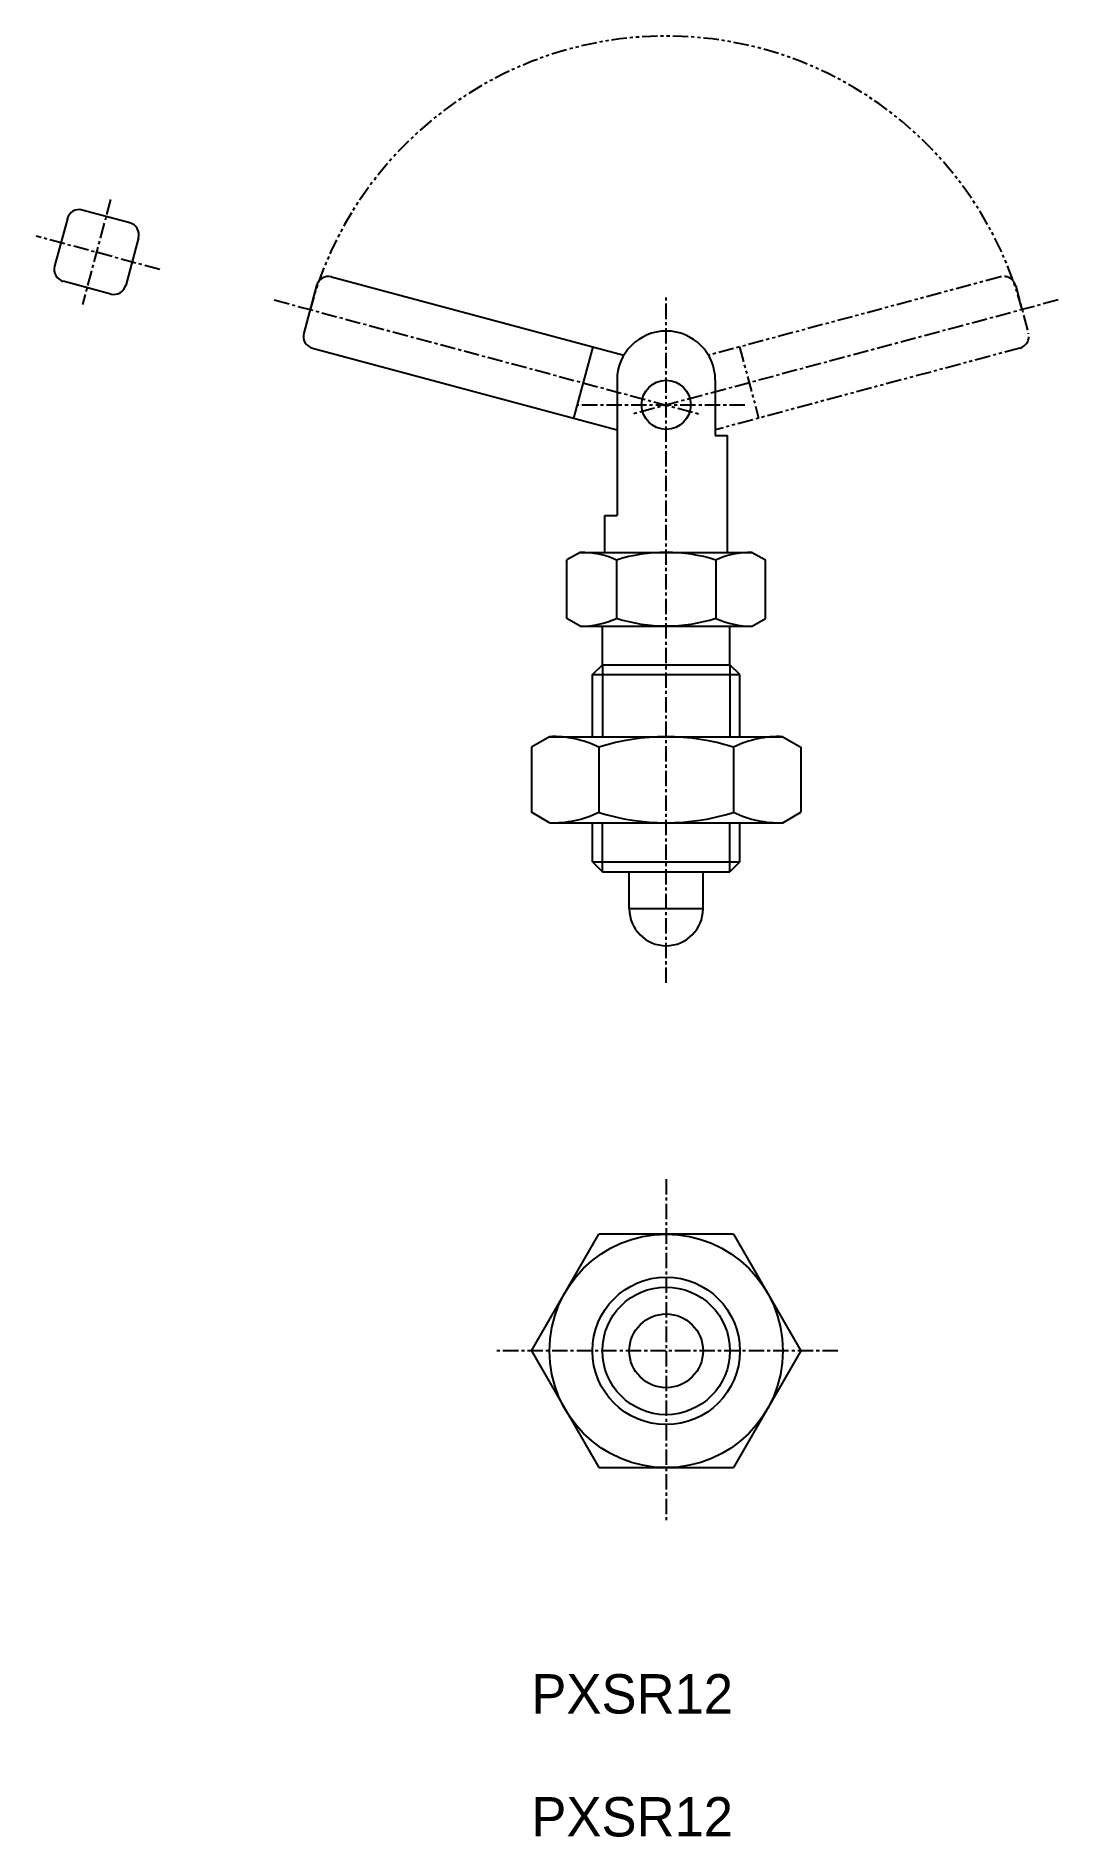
# Model space of a CAD drawing. Extents: x -6235 to -6152, y -532 to -386.
import ezdxf

# ---------------------------------------------------------------- set-up
doc = ezdxf.new("R2010")
doc.units = 0
doc.linetypes.add('CENTER', pattern=[2, 1.25, -0.25, 0.25, -0.25])
doc.linetypes.add('PHANTOM', pattern=[2.5, 1.25, -0.25, 0.25, -0.25, 0.25, -0.25])
doc.layers.get('0').update_dxf_attribs({"linetype": 'CONTINUOUS'})
doc.layers.add('CENTER', color=1, linetype='CENTER')

msp = doc.modelspace()

# ---------------------------------------------------------------- linework, layer by layer
at = {"color": 7, "linetype": 'CONTINUOUS'}
for p, q in [((-6232.76, -400.77), (-6233.8, -404.63)), ((-6227.67, -401.09), (-6231.54, -400.06)), ((-6226.97, -402.32), (-6228, -406.18)), ((-6211.25, -405.49), (-6187.47, -411.87)), ((-6229.23, -406.89), (-6233.09, -405.85)), ((-6212.48, -406.2), (-6213.51, -410.06)), ((-6212.81, -411.29), (-6188.02, -417.93)), ((-6190, -411.19), (-6191.56, -416.98)), ((-6188.02, -413.9), (-6188.02, -424.9)), ((-6180.02, -413.9), (-6180.02, -418.4)), ((-6180.02, -418.4), (-6179.02, -418.4)), ((-6179.02, -427.9), (-6179.02, -418.4)), ((-6189.02, -424.9), (-6188.02, -424.9)), ((-6189.02, -427.9), (-6189.02, -424.9)), ((-6191.02, -427.9), (-6192.1, -428.52)), ((-6192.1, -433.27), (-6192.1, -428.52)), ((-6191.02, -427.9), (-6177.02, -427.9)), ((-6188.06, -428.52), (-6188.06, -433.27)), ((-6179.98, -428.52), (-6179.98, -433.27)), ((-6177.02, -427.9), (-6175.93, -428.52)), ((-6175.93, -433.27), (-6175.93, -428.52)), ((-6191.02, -433.9), (-6192.1, -433.27)), ((-6177.02, -433.9), (-6175.93, -433.27)), ((-6191.02, -433.9), (-6177.15, -433.9)), ((-6189.21, -437.04), (-6189.21, -433.9)), ((-6178.84, -437.04), (-6178.84, -433.9)), ((-6190.02, -437.85), (-6189.21, -437.04)), ((-6190.02, -437.85), (-6178.02, -437.85)), ((-6190.02, -442.9), (-6190.02, -437.85)), ((-6189.21, -437.04), (-6178.83, -437.04)), ((-6178.02, -437.85), (-6178.83, -437.04)), ((-6178.02, -442.9), (-6178.02, -437.85)), ((-6193.52, -442.9), (-6194.99, -443.75)), ((-6194.99, -443.75), (-6194.99, -449.05)), ((-6193.52, -442.9), (-6174.52, -442.9)), ((-6189.5, -443.75), (-6189.5, -449.05)), ((-6178.53, -443.75), (-6178.53, -449.05)), ((-6174.52, -442.9), (-6173.05, -443.75)), ((-6173.05, -443.75), (-6173.05, -449.05)), ((-6193.52, -449.9), (-6194.99, -449.05)), ((-6174.52, -449.9), (-6173.05, -449.05)), ((-6193.52, -449.9), (-6174.52, -449.9)), ((-6190.02, -453.09), (-6190.02, -449.9)), ((-6178.02, -453.09), (-6178.02, -449.9)), ((-6190.02, -453.09), (-6189.21, -453.9)), ((-6190.02, -453.09), (-6178.02, -453.09)), ((-6189.21, -453.9), (-6178.83, -453.9)), ((-6187.02, -456.9), (-6187.02, -453.9)), ((-6181.02, -456.9), (-6181.02, -453.9)), ((-6178.02, -453.09), (-6178.83, -453.9)), ((-6181.02, -456.9), (-6187.02, -456.9)), ((-6194.99, -492.86), (-6189.5, -483.36)), ((-6178.53, -483.36), (-6189.5, -483.36)), ((-6178.53, -483.36), (-6173.05, -492.86)), ((-6194.99, -492.86), (-6189.5, -502.36)), ((-6173.05, -492.86), (-6178.53, -502.36)), ((-6189.5, -502.36), (-6178.53, -502.36))]:
    msp.add_line(p, q, dxfattribs=at)
at = {"color": 3, "linetype": 'PHANTOM'}
for p, q in [((-6156.8, -405.49), (-6180.58, -411.87)), ((-6155.57, -406.2), (-6154.54, -410.06)), ((-6155.24, -411.29), (-6180.03, -417.93)), ((-6178.05, -411.19), (-6176.49, -416.98))]:
    msp.add_line(p, q, dxfattribs=at)
at = {"color": 3, "linetype": 'CONTINUOUS'}
for p, q in [((-6189.21, -437.04), (-6189.21, -442.9)), ((-6178.84, -437.04), (-6178.84, -442.9)), ((-6189.21, -453.9), (-6189.21, -449.9)), ((-6178.84, -453.9), (-6178.84, -449.9))]:
    msp.add_line(p, q, dxfattribs=at)
at = {"color": 7, "linetype": 'CONTINUOUS'}
for centre, radius in [((-6184.02, -415.9), 2), ((-6184.02, -492.86), 9.5), ((-6184.02, -492.86), 6), ((-6184.02, -492.86), 3)]:
    msp.add_circle(centre, radius, dxfattribs=at)
at = {"color": 3, "linetype": 'CONTINUOUS'}
msp.add_circle((-6184.02, -492.86), 5.19, dxfattribs=at)
at = {"color": 3, "linetype": 'PHANTOM'}
for centre, radius, start, end in [((-6184.02, -415.9), 30, 14.9565, 165.0502), ((-6156.54, -406.46), 1, 15, 105), ((-6155.5, -410.32), 1, 285, 15), ((-6155.5, -410.32), 1, 285, 15)]:
    msp.add_arc(centre, radius, start, end, dxfattribs=at)
at = {"color": 7, "linetype": 'CONTINUOUS'}
for centre, radius, start, end in [((-6231.8, -401.02), 1, 75, 165), ((-6227.93, -402.06), 1, 345, 75), ((-6232.83, -404.89), 1, 165, 255), ((-6211.51, -406.46), 1, 75, 165), ((-6228.97, -405.92), 1, 255, 345), ((-6212.55, -410.32), 1, 165, 255), ((-6212.55, -410.32), 1, 165, 255), ((-6184.02, -413.9), 4, 360, 180), ((-6190.95, -434.9), 7, 65.5938, 90.5413), ((-6184.02, -441.27), 13.37, 72.412, 107.588), ((-6177.08, -434.9), 7, 89.4587, 114.4062), ((-6190.95, -426.9), 7, 269.4587, 294.4062), ((-6184.02, -420.52), 13.37, 252.412, 287.588), ((-6177.08, -426.9), 7, 245.5938, 270.5413), ((-6193.22, -451.39), 8.5, 64.0982, 92.0369), ((-6184.02, -461.05), 18.15, 72.412, 107.588), ((-6174.82, -451.39), 8.5, 87.9631, 115.9018), ((-6193.22, -441.4), 8.5, 267.9631, 295.9018), ((-6184.02, -431.75), 18.15, 252.412, 287.588), ((-6174.82, -441.4), 8.5, 244.0982, 272.0369), ((-6184.02, -456.9), 3, 180, 0)]:
    msp.add_arc(centre, radius, start, end, dxfattribs=at)
at = {"layer": 'CENTER', "color": 1, "linetype": 'CENTER'}
for p, q in [((-6229.24, -399.2), (-6231.53, -407.75)), ((-6225.24, -404.88), (-6235.31, -402.18)), ((-6184.02, -462.92), (-6184.02, -407.08)), ((-6215.92, -407.37), (-6181.3, -416.65)), ((-6152.12, -407.37), (-6186.75, -416.65)), ((-6177.62, -415.92), (-6191.28, -415.92)), ((-6184.02, -478.89), (-6184.02, -506.83)), ((-6170.05, -492.86), (-6197.99, -492.86))]:
    msp.add_line(p, q, dxfattribs=at)

# ---------------------------------------------------------------- texts
at = {"color": 7, "linetype": 'CONTINUOUS'}
for p in [(-6194.99, -522.36), (-6194.99, -532.36)]:
    msp.add_text('PXSR12', height=3.2, dxfattribs=at).set_placement(p)

doc.saveas('drawing.dxf')
